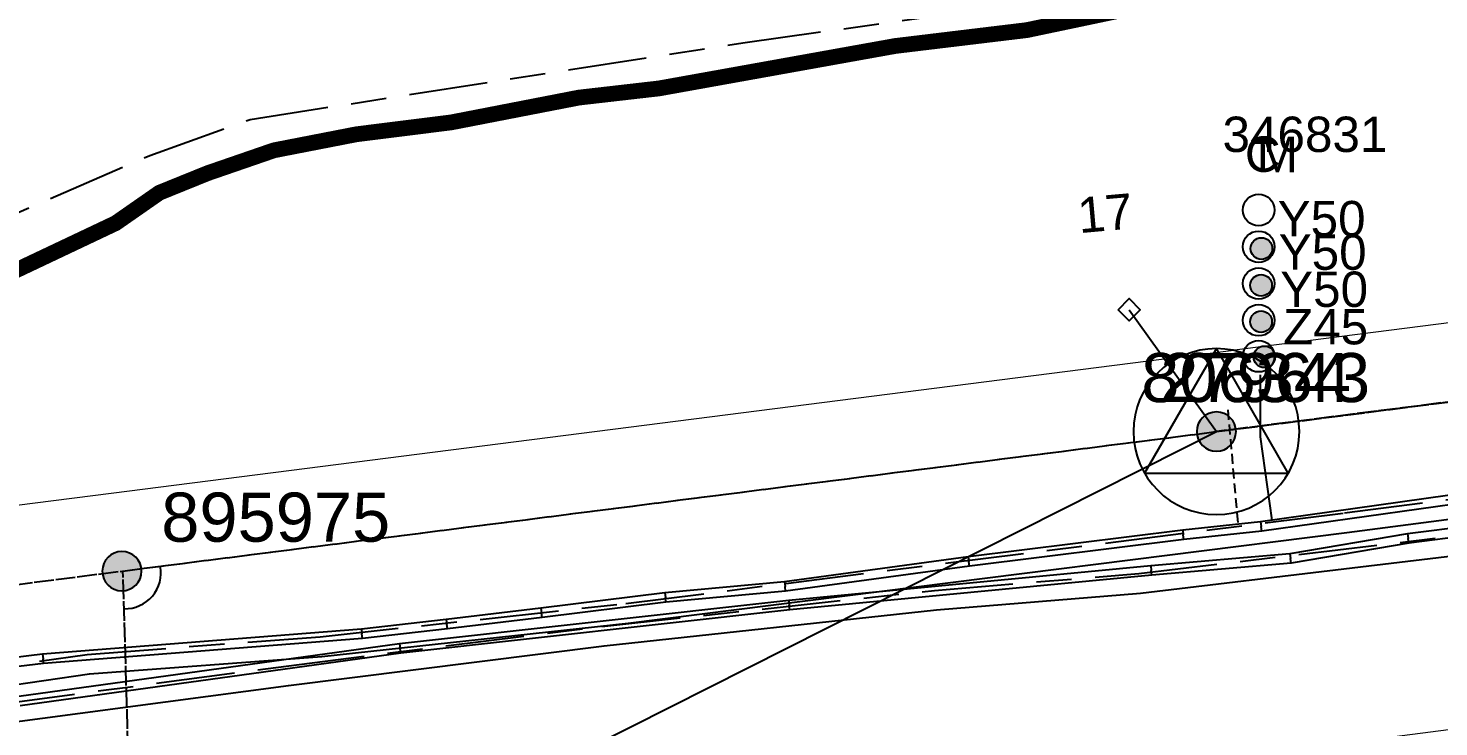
# Model space of a CAD drawing. Header units: metres. Extents: x 301589 to 305563, y 6268713 to 6270518.
# Drawn here: x 304063.2 to 304135, y 6269381.7 to 6269417.3 of the extents above; entities that cross this region are included whole.
import ezdxf
from ezdxf.enums import TextEntityAlignment as Align

# ---------------------------------------------------------------- set-up
doc = ezdxf.new("R2010")
doc.units = ezdxf.units.M
for name, pattern in [('Cable Exist OH', [1, 1, 0]), ('Cable Exist UG', [8.2, 4, -1.2, 1.8, -1.2]), ('DASHED', [0.75, 0.5, -0.25])]:
    doc.linetypes.add(name, pattern=pattern)
doc.layers.get('0').update_dxf_attribs({"color": 6})
for name, color, linetype in [('_User Miscellaneous12', 7, 'Continuous'), ('Duct_SP_EXT', 7, 'Continuous'), ('Mains_HV_EXT', 1, 'Continuous'), ('Mains_LV_EXT', 5, 'Continuous'), ('Mains_SL_EXT', 3, 'Continuous'), ('Mains_TR_EXT', 6, 'Continuous'), ('Services_SP_EXT', 7, 'Continuous'), ('Sub_SP_TR_HV_LV_EXT', 7, 'Continuous'), ('SupportsOH_SP_TR_HV_LV_SL_MOD', 3, 'Continuous')]:
    doc.layers.add(name, color=color, linetype=linetype)
doc.layers.add('Cadastre Roads_SP_EXT', color=9, linetype='Continuous', lineweight=5)
doc.layers.add('UNKNOWN_FEATURES', color=1, linetype='DASHED', plot=False)
doc.styles.add('POLE_LABEL', font='arial.ttf')
doc.styles.get("Standard").update_dxf_attribs({"font": 'arial.ttf'})
doc.linetypes.add('Cable P UG', pattern='A,6,-0.5,["P",Standard,S=1.7,R=0,X=0.5,Y=-1],-2.9', length=9.4)

# ---------------------------------------------------------------- blocks, each defined once
blk = doc.blocks.new('SUB_POLE_EXT')
blk.add_wipeout([(0, 4.224), (0.418, 4.203), (0.828, 4.142), (1.208, 4.048), (1.621, 3.901), (1.992, 3.725), (2.348, 3.511), (2.683, 3.262), (2.988, 2.986), (3.281, 2.661), (3.515, 2.342), (3.761, 1.922), (3.902, 1.616), (4.04, 1.232), (4.177, 0.629), (4.224, 0), (4.179, -0.612), (4.065, -1.149), (3.901, -1.619), (3.579, -2.243), (3.223, -2.73), (2.967, -3.007), (2.685, -3.261), (2.362, -3.502), (2.005, -3.718), (1.637, -3.894), (1.253, -4.034), (0.822, -4.143), (0.417, -4.203), (0.001, -4.224), (-0.414, -4.204), (-0.802, -4.147), (-1.206, -4.048), (-1.623, -3.9), (-1.986, -3.728), (-2.35, -3.51), (-2.682, -3.264), (-2.958, -3.015), (-3.233, -2.718), (-3.511, -2.349), (-3.715, -2.01), (-3.907, -1.604), (-4.046, -1.212), (-4.155, -0.759), (-4.222, -0.145), (-4.206, 0.387), (-4.142, 0.829), (-4.03, 1.265), (-3.896, 1.632), (-3.707, 2.025), (-3.499, 2.366), (-3.277, 2.665), (-2.985, 2.989), (-2.676, 3.269), (-2.329, 3.524), (-1.983, 3.729), (-1.631, 3.896), (-1.201, 4.05), (-0.777, 4.152), (-0.395, 4.205)])
blk.add_line((2.159, 0.484), (2.159, 0.484, 0))
blk.add_lwpolyline([(-4.224, 0, 1), (4.224, 0, 1)], format="xyb", close=True)
blk.add_lwpolyline([(2.139, 0.52), (0, 4.224), (-3.658, -2.112), (3.658, -2.112)], close=True)
for tag, height, flags, p in [('ASSET_NUM', 2.5, 8, (2, 2)), ('STREET_CODE', 0.2, 9, (1.5, 0)), ('OPERATING_VOLTAGE', 0.2, 9, (1.5, -0.6)), ('OPERATED_BY', 0.2, 9, (1.5, -0.8)), ('CONSTRUCTED_VOLTAGE', 0.2, 9, (1.5, -0.2)), ('NO_PHASES', 0.2, 9, (1.5, -0.4)), ('ORIENTATION', 0.2, 9, (1.5, -1.2)), ('OWNED_BY', 0.2, 9, (1.5, -1.4)), ('MAINTAINED_BY', 0.2, 9, (1.5, -1)), ('SECONDARY_VOLTAGE', 0.2, 9, (1.5, -1.6)), ('STATE', 0.2, 9, (1.5, -1.8)), ('SUBSTATION_TYPE', 0.2, 9, (1.5, -2)), ('USAGE', 0.2, 9, (1.5, -2.2)), ('STREETNAME', 0.2, 9, (1.5, -2.8)), ('LEGEND', 0.2, 9, (1.5, -2.4)), ('LOCATION', 0.2, 9, (1.5, -2.6)), ('Z', 0.2, 1, (1.5, -3.4)), ('SUBURB', 0.2, 9, (1.5, -3)), ('NOTES', 0.2, 9, (1.5, -3.2))]:
    blk.add_attdef(tag, text='', height=height, dxfattribs=dict(flags=flags)).set_placement(p, align=Align.MIDDLE_LEFT)
blk = doc.blocks.new('DUCT_EXT')
blk.add_circle((0, 0.8), 0.8)
at = {"flags": 1}
blk.add_attdef('Z', (0, 0), '', height=0.2, dxfattribs=at)
at = {"flags": 9}
for tag, p in [('DUCT_CODE', (0, 0)), ('XSECT_TYPE', (0, -0.2)), ('STATE', (0, -0.6)), ('FB_REFERENCE', (0, -0.4)), ('NOTES', (0, -0.8))]:
    blk.add_attdef(tag, text='', height=0.2, dxfattribs=at).set_placement(p, align=Align.MIDDLE_LEFT)
blk = doc.blocks.new('CCP_EXT')
at = {"flags": 9}
for tag, p in [('USAGE', (0, -1.2)), ('LEGEND', (0, -1.4)), ('STATE', (0, -1.8)), ('LIFE_SUPPORT', (0, -1.6)), ('NOTES', (0, -2))]:
    blk.add_attdef(tag, text='', height=0.2, dxfattribs=at).set_placement(p, align=Align.MIDDLE_LEFT)
blk.add_wipeout([(0, 0.566), (0.566, 0), (0, -0.566), (-0.566, 0)])
blk.add_lwpolyline([(-0.566, 0), (0, 0.566), (0.566, 0), (0, -0.566), (-0.566, 0)])
at = {"flags": 1}
blk.add_attdef('Z', (0, 0), '', height=0.2, dxfattribs=at)
at = {"flags": 9}
for tag, p in [('CCP_TYPE', (0, 0)), ('OPERATING_VOLTAGE', (0, -0.6)), ('ORIENTATION', (0, -0.8)), ('CONSTRUCTED_VOLTAGE', (0, -0.2)), ('NO_PHASES', (0, -0.4)), ('OWNED_BY', (0, -1))]:
    blk.add_attdef(tag, text='', height=0.2, dxfattribs=at).set_placement(p, align=Align.MIDDLE_LEFT)
blk = doc.blocks.new('POLE_EXT')
blk.add_hatch(color=256).paths.add_polyline_path([(-1, 0, 1), (1, 0, 1)])
blk.add_lwpolyline([(-1, 0, 1), (1, 0, 1)], format="xyb", close=True)
for tag, height, flags, p in [('pNumber', 2.5, 8, (-17.84, 2.067)), ('OWNED_BY', 0.2, 9, (1.355, -0.4)), ('SPECIAL_USE', 0.2, 9, (1.355, -0.8)), ('PARENT', 0.2, 9, (1.355, -0.6)), ('cLV', 0.2, 9, (1.355, -1.4)), ('STATE', 0.2, 9, (1.355, -1)), ('USAGE', 0.2, 9, (1.355, -1.2)), ('cHV', 0.2, 9, (1.355, -2)), ('hDepth', 0.2, 9, (1.355, -1.6)), ('hDia', 0.2, 9, (1.355, -1.8)), ('LBRACKET', 0.2, 9, (1.355, -2.2)), ('LExisting', 0.2, 9, (1.355, -2.4)), ('LANTNUMBER', 0.2, 9, (1.355, -2.6)), ('LOther', 0.2, 9, (1.355, -2.8)), ('cLinedev', 0.2, 9, (1.355, -3.4)), ('LRemove', 0.2, 9, (1.355, -3)), ('LEGEND', 0.2, 9, (1.355, -3.2)), ('LOCATION', 0.2, 9, (1.355, -3.6)), ('pExisting', 0.2, 9, (1.355, -3.8)), ('pFooting', 0.2, 9, (1.355, -4.4)), ('PFNUMBER', 0.2, 9, (1.355, -4)), ('NEWPFNUMBER', 0.2, 9, (1.355, -4.2)), ('pNew', 0.2, 9, (1.355, -4.6)), ('pRelocate', 0.2, 9, (1.355, -5)), ('pRemove', 0.2, 9, (1.355, -5.2)), ('pReplace', 0.2, 9, (1.355, -5.4)), ('pStay', 0.2, 9, (1.355, -5.6)), ('pType', 0.2, 9, (1.355, -5.8)), ('cspan', 0.2, 9, (1.355, -6)), ('STREETNAME', 0.2, 9, (1.355, -6.2)), ('SUBURB', 0.2, 9, (1.355, -6.4)), ('OPERATED_BY', 0.2, 9, (1.355, -7.014)), ('NOTES', 0.2, 9, (1.355, -6.6)), ('MAINTAINED_BY', 0.2, 9, (1.355, -6.814))]:
    blk.add_attdef(tag, text='', height=height, dxfattribs=dict(flags=flags)).set_placement(p, align=Align.MIDDLE_LEFT)
at = {"style": 'POLE_LABEL'}
for tag, height, flags, p in [('ASSET_NUM', 2.5, 8, (2, 2)), ('STRUCTURE_PLANT_NUMBER', 0.2, 9, (1.355, 0.028)), ('STREET_CODE', 0.2, 9, (1.355, -0.2))]:
    blk.add_attdef(tag, text='', height=height, dxfattribs=dict(at, flags=flags)).set_placement(p, align=Align.MIDDLE_LEFT)
at = {"flags": 1}
blk.add_attdef('Z', (1.355, -7.328), '', height=0.2, dxfattribs=at)
blk = doc.blocks.new('CABLE_LARGE_EXT')
h = blk.add_hatch(color=256)
edge = h.paths.add_edge_path()
edge.add_arc((0, 0.55), 0.55, 0, 360)
blk.add_circle((0, 0.55), 0.55)
at = {"flags": 1}
blk.add_attdef('Z', (0, 0), '', height=0.2, dxfattribs=at)
at = {"flags": 9}
for tag, p in [('COND_CODE', (0, 0)), ('XSECT_SIZE', (0, -0.6)), ('STATE', (0, -0.4)), ('FB_REFERENCE', (0, -0.2)), ('NOTES', (0, -0.8))]:
    blk.add_attdef(tag, text='', height=0.2, dxfattribs=at).set_placement(p, align=Align.MIDDLE_LEFT)

msp = doc.modelspace()

# ---------------------------------------------------------------- linework, layer by layer
at = {"layer": '_User Miscellaneous12'}
for p, q in [((304194.859, 6269399.188), (304133.354, 6269391.535)), ((304194.919, 6269398.711), (304133.425, 6269391.06)), ((304125.885, 6269392.138), (304121.919, 6269391.713)), ((304125.885, 6269392.138), (304125.914, 6269391.9)), ((304125.944, 6269391.661), (304125.914, 6269391.9)), ((304121.919, 6269391.713), (304111.005, 6269390.366)), ((304121.974, 6269391.236), (304111.067, 6269389.89)), ((304121.919, 6269391.713), (304121.947, 6269391.475)), ((304121.974, 6269391.236), (304121.947, 6269391.475)), ((304125.944, 6269391.661), (304121.974, 6269391.236)), ((304133.354, 6269391.535), (304127.372, 6269390.508)), ((304133.354, 6269391.535), (304133.389, 6269391.297)), ((304133.425, 6269391.06), (304133.389, 6269391.297)), ((304127.372, 6269390.508), (304120.296, 6269389.907)), ((304127.372, 6269390.508), (304127.402, 6269390.27)), ((304133.425, 6269391.06), (304127.433, 6269390.032)), ((304111.005, 6269390.366), (304101.656, 6269389.092)), ((304111.067, 6269389.89), (304101.711, 6269388.615)), ((304120.296, 6269389.907), (304101.871, 6269388.135)), ((304111.005, 6269390.366), (304111.036, 6269390.128)), ((304111.067, 6269389.89), (304111.036, 6269390.128)), ((304120.296, 6269389.907), (304120.317, 6269389.668)), ((304120.339, 6269389.429), (304120.317, 6269389.668)), ((304127.433, 6269390.032), (304120.339, 6269389.429)), ((304127.433, 6269390.032), (304127.402, 6269390.27)), ((304101.656, 6269389.092), (304095.564, 6269388.525)), ((304101.656, 6269389.092), (304101.683, 6269388.853)), ((304120.339, 6269389.429), (304101.92, 6269387.658)), ((304095.564, 6269388.525), (304089.255, 6269387.745)), ((304095.564, 6269388.525), (304095.59, 6269388.286)), ((304095.616, 6269388.048), (304095.59, 6269388.286)), ((304101.711, 6269388.615), (304095.616, 6269388.048)), ((304101.711, 6269388.615), (304101.683, 6269388.853)), ((304101.871, 6269388.135), (304082.063, 6269385.938)), ((304101.92, 6269387.658), (304082.122, 6269385.462)), ((304089.255, 6269387.745), (304084.438, 6269387.178)), ((304089.255, 6269387.745), (304089.284, 6269387.507)), ((304095.616, 6269388.048), (304089.313, 6269387.269)), ((304101.871, 6269388.135), (304101.896, 6269387.897)), ((304101.92, 6269387.658), (304101.896, 6269387.897)), ((304084.438, 6269387.178), (304080.121, 6269386.683)), ((304084.438, 6269387.178), (304084.466, 6269386.94)), ((304084.494, 6269386.702), (304084.466, 6269386.94)), ((304089.313, 6269387.269), (304084.494, 6269386.702)), ((304089.313, 6269387.269), (304089.284, 6269387.507)), ((304080.121, 6269386.683), (304063.895, 6269385.408)), ((304080.167, 6269386.205), (304063.943, 6269384.93)), ((304080.121, 6269386.683), (304080.144, 6269386.444)), ((304080.167, 6269386.205), (304080.144, 6269386.444)), ((304084.494, 6269386.702), (304080.167, 6269386.205)), ((304063.895, 6269385.408), (304060.342, 6269384.981)), ((304082.063, 6269385.938), (304062.68, 6269383.245)), ((304082.122, 6269385.462), (304062.749, 6269382.77)), ((304063.895, 6269385.408), (304063.919, 6269385.169)), ((304082.063, 6269385.938), (304082.093, 6269385.7)), ((304082.122, 6269385.462), (304082.093, 6269385.7)), ((304063.943, 6269384.93), (304060.411, 6269384.506)), ((304063.943, 6269384.93), (304063.919, 6269385.169))]:
    msp.add_line(p, q, dxfattribs=at)
at = {"layer": 'Duct_SP_EXT'}
for p, q in [((304194.859, 6269399.188), (304133.354, 6269391.535)), ((304194.919, 6269398.711), (304133.425, 6269391.06)), ((304125.885, 6269392.138), (304121.919, 6269391.713)), ((304125.885, 6269392.138), (304125.914, 6269391.9)), ((304125.944, 6269391.661), (304125.914, 6269391.9)), ((304121.919, 6269391.713), (304111.005, 6269390.366)), ((304121.974, 6269391.236), (304111.067, 6269389.89)), ((304121.919, 6269391.713), (304121.947, 6269391.475)), ((304121.974, 6269391.236), (304121.947, 6269391.475)), ((304125.944, 6269391.661), (304121.974, 6269391.236)), ((304133.354, 6269391.535), (304127.372, 6269390.508)), ((304133.354, 6269391.535), (304133.389, 6269391.297)), ((304133.425, 6269391.06), (304133.389, 6269391.297)), ((304127.372, 6269390.508), (304120.296, 6269389.907)), ((304127.372, 6269390.508), (304127.402, 6269390.27)), ((304133.425, 6269391.06), (304127.433, 6269390.032)), ((304111.005, 6269390.366), (304101.656, 6269389.092)), ((304111.067, 6269389.89), (304101.711, 6269388.615)), ((304120.296, 6269389.907), (304101.871, 6269388.135)), ((304111.005, 6269390.366), (304111.036, 6269390.128)), ((304111.067, 6269389.89), (304111.036, 6269390.128)), ((304120.296, 6269389.907), (304120.317, 6269389.668)), ((304120.339, 6269389.429), (304120.317, 6269389.668)), ((304127.433, 6269390.032), (304120.339, 6269389.429)), ((304127.433, 6269390.032), (304127.402, 6269390.27)), ((304101.656, 6269389.092), (304095.564, 6269388.525)), ((304101.656, 6269389.092), (304101.683, 6269388.853)), ((304120.339, 6269389.429), (304101.92, 6269387.658)), ((304095.564, 6269388.525), (304089.255, 6269387.745)), ((304095.564, 6269388.525), (304095.59, 6269388.286)), ((304095.616, 6269388.048), (304095.59, 6269388.286)), ((304101.711, 6269388.615), (304095.616, 6269388.048)), ((304101.711, 6269388.615), (304101.683, 6269388.853)), ((304101.871, 6269388.135), (304082.063, 6269385.938)), ((304101.92, 6269387.658), (304082.122, 6269385.462)), ((304089.255, 6269387.745), (304084.438, 6269387.178)), ((304089.255, 6269387.745), (304089.284, 6269387.507)), ((304095.616, 6269388.048), (304089.313, 6269387.269)), ((304101.871, 6269388.135), (304101.896, 6269387.897)), ((304101.92, 6269387.658), (304101.896, 6269387.897)), ((304084.438, 6269387.178), (304080.121, 6269386.683)), ((304084.438, 6269387.178), (304084.466, 6269386.94)), ((304084.494, 6269386.702), (304084.466, 6269386.94)), ((304089.313, 6269387.269), (304084.494, 6269386.702)), ((304089.313, 6269387.269), (304089.284, 6269387.507)), ((304080.121, 6269386.683), (304063.895, 6269385.408)), ((304080.167, 6269386.205), (304063.943, 6269384.93)), ((304080.121, 6269386.683), (304080.144, 6269386.444)), ((304080.167, 6269386.205), (304080.144, 6269386.444)), ((304084.494, 6269386.702), (304080.167, 6269386.205)), ((304063.895, 6269385.408), (304060.342, 6269384.981)), ((304082.063, 6269385.938), (304062.68, 6269383.245)), ((304082.122, 6269385.462), (304062.749, 6269382.77)), ((304063.895, 6269385.408), (304063.919, 6269385.169)), ((304082.063, 6269385.938), (304082.093, 6269385.7)), ((304082.122, 6269385.462), (304082.093, 6269385.7)), ((304063.943, 6269384.93), (304060.411, 6269384.506)), ((304063.943, 6269384.93), (304063.919, 6269385.169))]:
    msp.add_line(p, q, dxfattribs=at)
at = {"layer": 'Mains_HV_EXT', "linetype": 'Cable P UG'}
msp.add_lwpolyline([(303992.327, 6269369.033), (304014.207, 6269373.311), (304027.644, 6269375.999), (304038.205, 6269377.891), (304051.03, 6269380.151), (304061.704, 6269381.858), (304076.415, 6269383.812), (304092.476, 6269385.827), (304109.383, 6269387.658), (304119.778, 6269388.514), (304141.311, 6269391.084)], dxfattribs=at)
at = {"layer": 'Mains_HV_EXT', "linetype": 'Continuous'}
msp.add_lwpolyline([(304068.038, 6269387.721, 0.479084), (304069.885, 6269389.882)], format="xyb", dxfattribs=at)
at = {"layer": 'Mains_HV_EXT', "linetype": 'Cable Exist OH'}
for points in [[(304039.466, 6269386.006), (304067.97, 6269389.638)], [(304068.61, 6269368.418), (304067.982, 6269389.64)]]:
    msp.add_lwpolyline(points, dxfattribs=at)
at = {"layer": 'Mains_TR_EXT', "linetype": 'Cable Exist UG'}
msp.add_lwpolyline([(303992.134, 6269370.014), (304014.013, 6269374.292), (304027.458, 6269376.981), (304038.03, 6269378.876), (304050.864, 6269381.137), (304061.559, 6269382.848), (304076.287, 6269384.804), (304092.36, 6269386.82), (304109.289, 6269388.654), (304119.678, 6269389.509), (304141.19, 6269392.076)], dxfattribs=at)

# ---------------------------------------------------------------- block references
at = {"layer": 'Duct_SP_EXT', "rotation": 90.0000000000002}
for p in [(304126.585, 6269408.007), (304126.585, 6269406.137), (304126.585, 6269404.268), (304126.585, 6269402.398)]:
    msp.add_blockref('DUCT_EXT', p, dxfattribs=at)
at = {"layer": 'Duct_SP_EXT'}
for p in [(304125.925, 6269405.496), (304125.907, 6269403.626), (304125.907, 6269401.775)]:
    msp.add_blockref('CABLE_LARGE_EXT', p, dxfattribs=at)
at = {"layer": 'Services_SP_EXT'}
msp.add_blockref('CCP_EXT', (304119.192, 6269402.935), dxfattribs=at)
at = {"layer": 'Sub_SP_TR_HV_LV_EXT'}
ref = msp.add_blockref('SUB_POLE_EXT', (304123.633, 6269396.731), dxfattribs=at)
ref.add_attrib('ASSET_NUM', '27964', dxfattribs={"layer": '0', "height": 2.5}).set_placement((304125.633, 6269397.481), align=Align.BOTTOM_CENTER)
at = {"layer": 'SupportsOH_SP_TR_HV_LV_SL_MOD'}
ref = msp.add_blockref('POLE_EXT', (304067.932, 6269389.629), dxfattribs=at)
ref.add_attrib('ASSET_NUM', '895975', dxfattribs={"layer": '0', "height": 2.5, "style": 'POLE_LABEL'}).set_placement((304069.932, 6269390.379), align=Align.BOTTOM_LEFT)

# ---------------------------------------------------------------- texts
at = {"layer": 'Defpoints'}
msp.add_text('17', height=1.8, rotation=5.10089, dxfattribs=at).set_placement((304116.656, 6269406.827))
at = {"layer": 'Duct_SP_EXT'}
for s, p in [('346831', (304123.945, 6269410.959)), ('C', (304125.082, 6269409.95)), ('M', (304125.687, 6269409.932)), ('Y50', (304126.75, 6269406.669)), ('Y50', (304126.805, 6269404.964)), ('Y50', (304126.878, 6269403.076))]:
    msp.add_text(s, height=1.8, dxfattribs=at).set_placement(p)

# ---------------------------------------------------------------- next in the draw order: linework, layer by layer
at = {"layer": '_User Miscellaneous12'}
for p, q in [((304142.959, 6269394.547), (304125.885, 6269392.138)), ((304143.02, 6269394.071), (304125.944, 6269391.661))]:
    msp.add_line(p, q, dxfattribs=at)
at = {"layer": 'Duct_SP_EXT'}
for p, q in [((304142.959, 6269394.547), (304125.885, 6269392.138)), ((304143.02, 6269394.071), (304125.944, 6269391.661))]:
    msp.add_line(p, q, dxfattribs=at)
msp.add_lwpolyline([(304125.866, 6269399.624), (304125.866, 6269396.465), (304126.446, 6269392.229)], dxfattribs=at)
at = {"layer": 'Mains_HV_EXT', "linetype": 'Cable Exist OH'}
msp.add_lwpolyline([(304067.97, 6269389.638), (304123.633, 6269396.731)], dxfattribs=at)
at = {"layer": 'Mains_LV_EXT', "linetype": 'Cable Exist OH'}
for points in [[(304210.348, 6269407.796), (304123.633, 6269396.731)], [(304039.466, 6269386.006), (304123.633, 6269396.731)]]:
    msp.add_lwpolyline(points, dxfattribs=at)
at = {"layer": 'Services_SP_EXT'}
msp.add_lwpolyline([(304098.361, 6269373.851), (304089.867, 6269379.705), (304123.633, 6269396.731)], dxfattribs=at)
at = {"layer": 'UNKNOWN_FEATURES'}
msp.add_lwpolyline([(304124.735, 6269392.107), (304124.215, 6269398.004)], dxfattribs=at)

# ---------------------------------------------------------------- next in the draw order: block references
at = {"layer": 'Duct_SP_EXT', "rotation": 90.0000000000002}
msp.add_blockref('DUCT_EXT', (304126.585, 6269400.565), dxfattribs=at)
at = {"layer": 'Duct_SP_EXT'}
msp.add_blockref('CABLE_LARGE_EXT', (304126.074, 6269399.985), dxfattribs=at)
at = {"layer": 'Services_SP_EXT'}
msp.add_blockref('CCP_EXT', (304119.192, 6269402.935), dxfattribs=at)
at = {"layer": 'SupportsOH_SP_TR_HV_LV_SL_MOD'}
ref = msp.add_blockref('POLE_EXT', (304123.633, 6269396.731), dxfattribs=at)
ref.add_attrib('ASSET_NUM', '806343', dxfattribs={"layer": '0', "height": 2.5, "rotation": 0.0023, "style": 'POLE_LABEL'}).set_placement((304125.633, 6269397.481), align=Align.BOTTOM_CENTER)

# ---------------------------------------------------------------- next in the draw order: texts
at = {"layer": 'Duct_SP_EXT'}
msp.add_text('Z45', height=1.8, dxfattribs=at).set_placement((304127.025, 6269401.17))

# ---------------------------------------------------------------- next in the draw order: linework, layer by layer
at = {"layer": '_User Miscellaneous12', "const_width": 0.8}
msp.add_lwpolyline([(303996.237, 6269392.323), (304006.27, 6269394.363), (304019.675, 6269396.696), (304028.191, 6269398.563), (304052.222, 6269402.879), (304058.765, 6269404.046), (304062.138, 6269404.745), (304064.355, 6269405.795), (304067.613, 6269407.338), (304069.838, 6269408.887), (304072.288, 6269409.879), (304075.67, 6269411.045), (304079.87, 6269411.862), (304084.68, 6269412.464), (304091.186, 6269413.727), (304095.269, 6269414.195), (304107.285, 6269416.353), (304113.992, 6269417.162), (304119.3, 6269418.278)], dxfattribs=at)
at = {"layer": 'Cadastre Roads_SP_EXT', "linetype": 'Continuous'}
msp.add_lwpolyline([(303948.029, 6269354.665), (304007.579, 6269364.975), (304067.466, 6269372.76), (304128.894, 6269380.721), (304182.194, 6269387.623), (304178.044, 6269397.077), (304173.631, 6269407.132), (304067.379, 6269393.58), (303999.993, 6269385.011), (303979.357, 6269381.764), (303943.754, 6269376.165), (303877.722, 6269365.305), (303881.915, 6269354.942), (303886.34, 6269344.006), (303948.029, 6269354.665)], close=True, dxfattribs=at)
at = {"layer": 'Mains_HV_EXT', "linetype": 'Cable P UG'}
msp.add_lwpolyline([(303995.235, 6269371.583), (304033.12, 6269379.01), (304047.669, 6269381.685), (304066.279, 6269384.404), (304078.108, 6269385.296), (304093.693, 6269386.991), (304130.278, 6269391.599), (304145.739, 6269393.62), (304178.415, 6269397.381), (304199.388, 6269400.297), (304207.099, 6269401.284), (304225.428, 6269403.869), (304238.973, 6269405.468), (304282.236, 6269412.146), (304292.249, 6269413.603), (304333.998, 6269419.997), (304345.008, 6269421.691), (304387.5, 6269429.023), (304392.475, 6269429.742)], dxfattribs=at)
at = {"layer": 'Mains_HV_EXT', "linetype": 'Cable Exist UG'}
msp.add_lwpolyline([(304026.414, 6269404.507), (304028.696, 6269404.426), (304029.588, 6269400.643), (304029.588, 6269400.643), (304040.859, 6269402.156), (304056.765, 6269405.337), (304069.351, 6269410.788), (304074.456, 6269412.618), (304099.524, 6269416.517), (304122.656, 6269419.738)], dxfattribs=at)
at = {"layer": 'Mains_SL_EXT', "linetype": 'Cable Exist OH'}
msp.add_lwpolyline([(304039.466, 6269386.006), (304123.633, 6269396.731), (304210.348, 6269407.796)], dxfattribs=at)
at = {"layer": 'Mains_TR_EXT', "linetype": 'Cable Exist UG'}
msp.add_lwpolyline([(303995.043, 6269372.565), (304032.933, 6269379.992), (304047.506, 6269382.672), (304066.169, 6269385.398), (304078.016, 6269386.292), (304093.576, 6269387.984), (304130.15, 6269392.591), (304145.617, 6269394.612), (304178.289, 6269398.373), (304199.256, 6269401.288), (304206.965, 6269402.275), (304225.299, 6269404.861), (304238.838, 6269406.459), (304282.088, 6269413.135), (304292.101, 6269414.592), (304333.846, 6269420.985), (304344.847, 6269422.678), (304387.344, 6269430.011), (304409.345, 6269433.161), (304448.634, 6269439.149)], dxfattribs=at)
at = {"layer": 'Services_SP_EXT'}
msp.add_lwpolyline([(304119.192, 6269402.935), (304123.633, 6269396.731)], dxfattribs=at)

doc.saveas('drawing.dxf')
